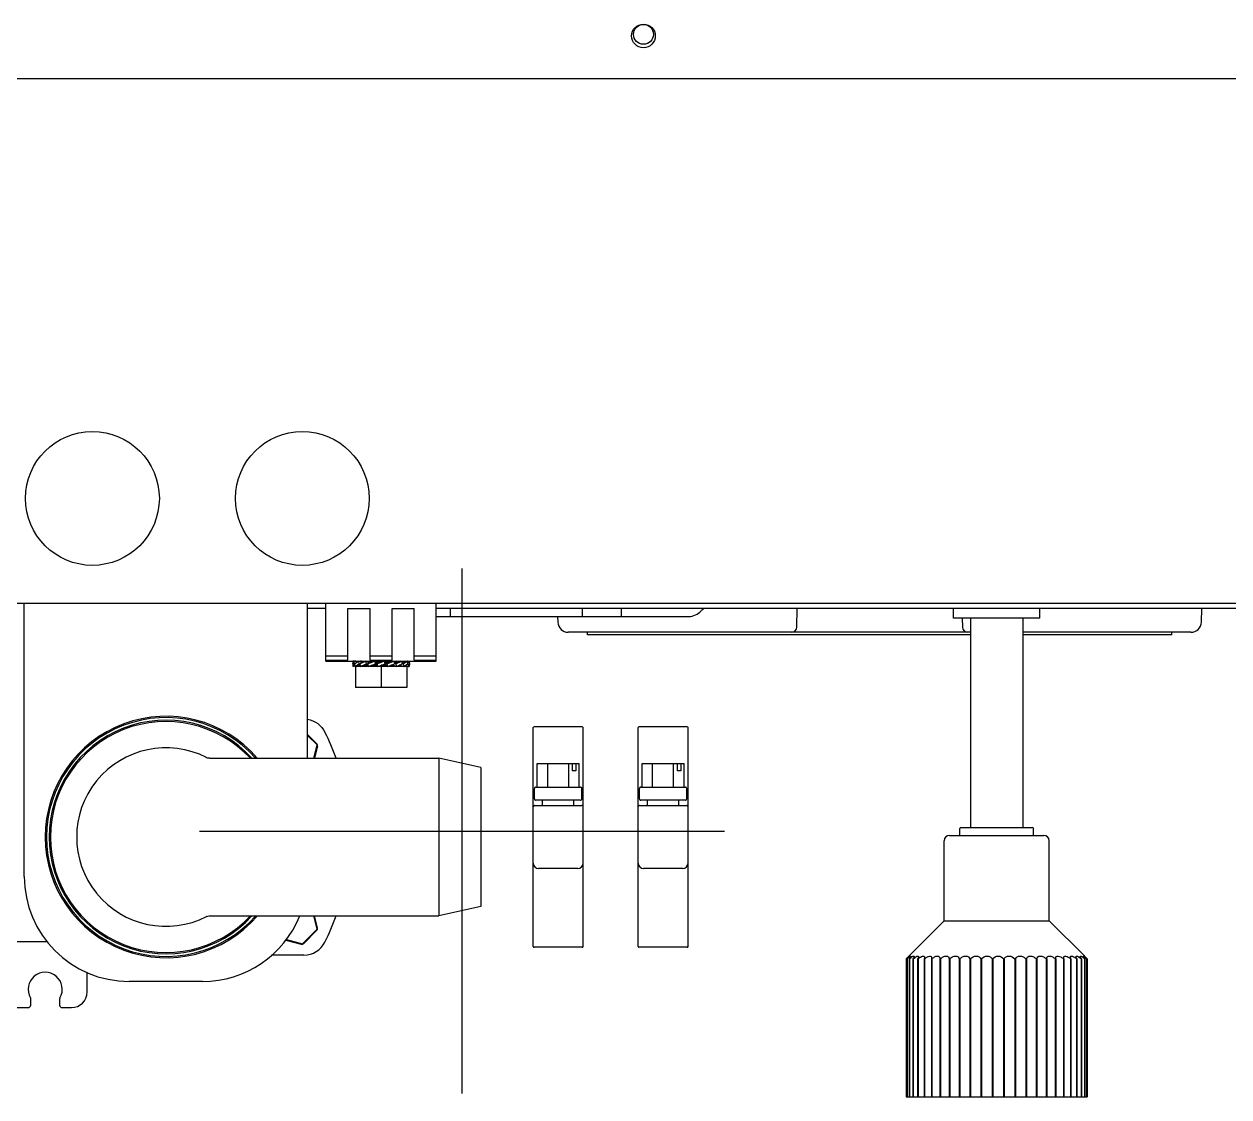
# Model space of a CAD drawing. Header units: millimetres. Extents: x 2355 to 9028, y 2010 to 7655.
# Drawn here: x 6034.2 to 6263.8, y 6370.9 to 6575.3 of the extents above; entities that cross this region are included whole.
import ezdxf

# ---------------------------------------------------------------- set-up
doc = ezdxf.new("R2010")
doc.units = ezdxf.units.MM
doc.header["$LTSCALE"] = 739.2
doc.layers.get('0').update_dxf_attribs({"linetype": 'CONTINUOUS'})
doc.layers.add('ASSI', color=7, linetype='CONTINUOUS')
doc.layers.add('GEOM', color=7, linetype='CONTINUOUS')

msp = doc.modelspace()

# ---------------------------------------------------------------- linework, layer by layer
at = {"color": 6}
for p, q in [((6117.64, 6471.56), (6117.64, 6371.56)), ((6067.64, 6421.56), (6167.64, 6421.56))]:
    msp.add_line(p, q, dxfattribs=at)
at = {"color": 7, "linetype": 'Continuous'}
for p, q in [((6091.72, 6453.94), (6091.72, 6464.94)), ((6112.72, 6453.94), (6112.72, 6464.94)), ((6095.92, 6463.94), (6100.12, 6463.94)), ((6095.92, 6454.13), (6095.92, 6463.94)), ((6100.12, 6454.13), (6100.12, 6463.94)), ((6104.32, 6463.94), (6108.52, 6463.94)), ((6104.32, 6454.13), (6104.32, 6463.94)), ((6108.52, 6454.13), (6108.52, 6463.94)), ((6091.72, 6454.94), (6095.92, 6454.94)), ((6091.72, 6454.13), (6095.92, 6454.13)), ((6091.72, 6453.94), (6112.72, 6453.94)), ((6098.65, 6453.69), (6098.65, 6453.68)), ((6099.87, 6453.69), (6099.87, 6453.64)), ((6099.91, 6453.69), (6099.91, 6453.68)), ((6100.12, 6454.94), (6104.32, 6454.94)), ((6100.12, 6454.13), (6104.32, 6454.13)), ((6101.37, 6453.69), (6101.37, 6453.19)), ((6101.42, 6453.69), (6101.42, 6453.19)), ((6102.98, 6453.69), (6102.98, 6453.55)), ((6103.02, 6453.69), (6103.02, 6453.19)), ((6103.07, 6453.69), (6103.07, 6453.19)), ((6108.52, 6454.94), (6112.72, 6454.94)), ((6108.52, 6454.13), (6112.72, 6454.13)), ((6107.11, 6452.94), (6097.33, 6452.94)), ((6097.33, 6452.94), (6097.33, 6448.94)), ((6099.73, 6453.19), (6099.3, 6453.19)), ((6101.46, 6453.19), (6100.67, 6453.19)), ((6101.46, 6453.33), (6101.46, 6453.19)), ((6102.22, 6452.94), (6102.22, 6448.94)), ((6102.97, 6453.19), (6102.27, 6453.19)), ((6103.07, 6453.19), (6102.98, 6453.19)), ((6104.48, 6453.19), (6104.09, 6453.19)), ((6104.58, 6453.19), (6104.5, 6453.19)), ((6104.53, 6453.2), (6104.53, 6453.19)), ((6104.58, 6453.23), (6104.58, 6453.19)), ((6105.71, 6453.19), (6105.69, 6453.19)), ((6105.8, 6453.19), (6105.74, 6453.19)), ((6105.8, 6453.2), (6105.8, 6453.19)), ((6107.11, 6452.94), (6107.11, 6448.94)), ((6107.11, 6448.94), (6097.33, 6448.94)), ((6131.22, 6399.59), (6131.22, 6441.29)), ((6140.57, 6441.44), (6131.37, 6441.44)), ((6140.72, 6399.59), (6140.72, 6441.29)), ((6151.22, 6399.59), (6151.22, 6441.29)), ((6160.57, 6441.44), (6151.37, 6441.44)), ((6160.72, 6399.59), (6160.72, 6441.29)), ((6131.97, 6434.44), (6139.97, 6434.44)), ((6131.97, 6429.94), (6131.97, 6434.44)), ((6133.97, 6429.94), (6133.97, 6434.44)), ((6137.97, 6429.94), (6137.97, 6434.44)), ((6138.62, 6434.44), (6138.62, 6433.04)), ((6139.32, 6433.04), (6138.62, 6433.04)), ((6139.32, 6434.44), (6139.32, 6433.04)), ((6139.97, 6429.94), (6139.97, 6434.44)), ((6151.97, 6434.44), (6159.97, 6434.44)), ((6151.97, 6429.94), (6151.97, 6434.44)), ((6153.97, 6429.94), (6153.97, 6434.44)), ((6157.97, 6429.94), (6157.97, 6434.44)), ((6158.62, 6434.44), (6158.62, 6433.04)), ((6159.32, 6433.04), (6158.62, 6433.04)), ((6159.32, 6434.44), (6159.32, 6433.04)), ((6159.97, 6429.94), (6159.97, 6434.44)), ((6131.47, 6427.69), (6131.47, 6429.69)), ((6131.72, 6429.94), (6140.22, 6429.94)), ((6140.47, 6427.69), (6140.47, 6429.69)), ((6151.47, 6427.69), (6151.47, 6429.69)), ((6151.72, 6429.94), (6160.22, 6429.94)), ((6160.47, 6427.69), (6160.47, 6429.69)), ((6131.47, 6426.44), (6140.47, 6426.44)), ((6140.22, 6427.44), (6131.72, 6427.44)), ((6132.97, 6426.44), (6132.97, 6427.44)), ((6138.97, 6426.44), (6138.97, 6427.44)), ((6151.47, 6426.44), (6160.47, 6426.44)), ((6160.22, 6427.44), (6151.72, 6427.44)), ((6152.97, 6426.44), (6152.97, 6427.44)), ((6158.97, 6426.44), (6158.97, 6427.44)), ((6212.52, 6420.74), (6212.52, 6422.04)), ((6226.52, 6420.74), (6226.52, 6422.04)), ((6139.72, 6414.44), (6132.22, 6414.44)), ((6159.72, 6414.44), (6152.22, 6414.44)), ((6140.57, 6399.44), (6131.37, 6399.44)), ((6160.57, 6399.44), (6151.37, 6399.44))]:
    msp.add_line(p, q, dxfattribs=at)
at = {"linetype": 'Continuous'}
for p, q in [((6098.71, 6453.69), (6098.65, 6453.69)), ((6098.75, 6453.69), (6098.72, 6453.69)), ((6099.95, 6453.69), (6099.87, 6453.69)), ((6100.35, 6453.69), (6099.96, 6453.69)), ((6101.46, 6453.69), (6101.37, 6453.69)), ((6102.18, 6453.69), (6101.47, 6453.69)), ((6103.78, 6453.69), (6102.98, 6453.69)), ((6105.15, 6453.69), (6104.72, 6453.69))]:
    msp.add_line(p, q, dxfattribs=at)
at = {"color": 7, "linetype": 'Continuous'}
for centre, radius, start, end in [((6131.37, 6441.29), 0.15, 90, 180), ((6140.57, 6441.29), 0.15, 360, 90), ((6151.37, 6441.29), 0.15, 90, 180), ((6160.57, 6441.29), 0.15, 360, 90), ((6131.72, 6429.69), 0.25, 89.9999, 180), ((6140.22, 6429.69), 0.25, 0, 90.0001), ((6151.72, 6429.69), 0.25, 89.9999, 180), ((6160.22, 6429.69), 0.25, 0, 90.0001), ((6131.47, 6426.19), 0.25, 89.9999, 180), ((6131.72, 6427.69), 0.25, 180, 270.0001), ((6140.22, 6427.69), 0.25, 269.9999, 360), ((6140.47, 6426.19), 0.25, 0, 90.0001), ((6151.47, 6426.19), 0.25, 89.9999, 180), ((6151.72, 6427.69), 0.25, 180, 270.0001), ((6160.22, 6427.69), 0.25, 269.9999, 360), ((6160.47, 6426.19), 0.25, 0, 90.0001), ((6132.22, 6415.44), 1, 180, 270), ((6139.72, 6415.44), 1, 270, 360), ((6152.22, 6415.44), 1, 180, 270), ((6159.72, 6415.44), 1, 270, 360), ((6131.37, 6399.59), 0.15, 180, 270), ((6140.57, 6399.59), 0.15, 270, 0), ((6151.37, 6399.59), 0.15, 180, 270), ((6160.57, 6399.59), 0.15, 270, 0)]:
    msp.add_arc(centre, radius, start, end, dxfattribs=at)
at = {"layer": 'ASSI', "color": 7, "linetype": 'Continuous'}
for p, q in [((6214.52, 6462.14), (6214.52, 6422.24)), ((6224.52, 6462.14), (6224.52, 6422.24)), ((6096.85, 6453.93), (6096.82, 6453.46)), ((6096.83, 6453.44), (6096.82, 6453.46)), ((6096.82, 6453.46), (6096.82, 6453.46)), ((6096.85, 6452.95), (6097.09, 6453.46)), ((6097.06, 6453.93), (6097.09, 6453.46)), ((6097.28, 6453.93), (6097.27, 6453.9)), ((6097.28, 6452.95), (6097.98, 6453.46)), ((6097.9, 6453.93), (6097.98, 6453.46)), ((6098.31, 6453.93), (6098.28, 6453.83)), ((6098.31, 6452.95), (6099.39, 6453.46)), ((6099.22, 6453.94), (6099.22, 6453.91)), ((6099.26, 6453.93), (6099.39, 6453.46)), ((6099.81, 6452.95), (6101.13, 6453.46)), ((6100.97, 6453.93), (6101.13, 6453.46)), ((6101.6, 6452.95), (6103.01, 6453.46)), ((6102.84, 6453.93), (6103.01, 6453.46)), ((6102.97, 6453.57), (6102.97, 6453.69)), ((6103.47, 6452.95), (6104.79, 6453.46)), ((6104.63, 6453.93), (6104.79, 6453.46)), ((6105.19, 6452.95), (6106.27, 6453.46)), ((6105.22, 6453.94), (6105.22, 6453.69)), ((6106.14, 6453.93), (6106.27, 6453.46)), ((6106.55, 6452.95), (6107.25, 6453.46)), ((6107.16, 6453.93), (6107.25, 6453.46)), ((6107.38, 6452.95), (6107.63, 6453.46)), ((6107.6, 6453.93), (6107.63, 6453.46)), ((6096.82, 6453.42), (6096.85, 6452.95)), ((6097.06, 6452.95), (6097.05, 6452.98)), ((6097.19, 6453.42), (6097.28, 6452.95)), ((6097.9, 6452.95), (6097.7, 6453.09)), ((6098.02, 6453.19), (6098.24, 6453.19)), ((6098.1, 6453.18), (6098.24, 6453.19)), ((6098.18, 6453.42), (6098.31, 6452.95)), ((6099.22, 6452.96), (6098.86, 6453.14)), ((6099.22, 6453.19), (6099.22, 6452.94)), ((6099.3, 6453.19), (6099.73, 6453.19)), ((6099.65, 6453.42), (6099.81, 6452.95)), ((6100.67, 6453.19), (6101.42, 6453.19)), ((6101.43, 6453.42), (6101.6, 6452.95)), ((6101.47, 6453.19), (6101.46, 6453.19)), ((6101.47, 6453.31), (6101.47, 6453.24)), ((6101.47, 6453.24), (6101.47, 6453.19)), ((6102.27, 6453.19), (6103.02, 6453.19)), ((6102.97, 6453.19), (6102.98, 6453.2)), ((6103.31, 6453.42), (6103.47, 6452.95)), ((6104.09, 6453.19), (6104.53, 6453.19)), ((6105.06, 6453.42), (6105.19, 6452.95)), ((6105.22, 6452.96), (6105.22, 6452.94)), ((6105.58, 6453.14), (6105.69, 6453.11)), ((6105.69, 6453.19), (6105.76, 6453.19)), ((6106.16, 6453.04), (6106.14, 6452.95)), ((6106.46, 6453.42), (6106.55, 6452.95)), ((6106.74, 6453.09), (6106.87, 6453.03)), ((6107.17, 6452.98), (6107.16, 6452.95)), ((6107.35, 6453.42), (6107.38, 6452.95)), ((6107.63, 6453.42), (6107.6, 6452.95))]:
    msp.add_line(p, q, dxfattribs=at)
at = {"layer": 'ASSI', "linetype": 'Continuous'}
for p, q in [((6096.82, 6453.42), (6097.06, 6453.93)), ((6097.19, 6453.42), (6097.9, 6453.93)), ((6098.18, 6453.42), (6099.26, 6453.93)), ((6098.68, 6453.69), (6098.66, 6453.69)), ((6098.75, 6453.69), (6098.71, 6453.69)), ((6098.86, 6453.74), (6098.83, 6453.75)), ((6099.65, 6453.42), (6100.97, 6453.93)), ((6099.91, 6453.69), (6099.87, 6453.69)), ((6099.95, 6453.69), (6100.35, 6453.69)), ((6101.42, 6453.69), (6101.37, 6453.69)), ((6101.43, 6453.42), (6102.84, 6453.93)), ((6101.46, 6453.69), (6102.18, 6453.69)), ((6101.47, 6453.69), (6101.46, 6453.65)), ((6103.02, 6453.69), (6102.97, 6453.69)), ((6103.07, 6453.69), (6103.78, 6453.69)), ((6103.31, 6453.42), (6104.63, 6453.93)), ((6104.72, 6453.69), (6105.15, 6453.69)), ((6105.06, 6453.42), (6106.14, 6453.93)), ((6105.58, 6453.74), (6105.22, 6453.91)), ((6106.44, 6453.7), (6106.2, 6453.69)), ((6106.68, 6453.77), (6106.44, 6453.7)), ((6106.46, 6453.42), (6107.16, 6453.93)), ((6106.74, 6453.79), (6106.55, 6453.93)), ((6106.87, 6453.85), (6106.68, 6453.77)), ((6107.35, 6453.42), (6107.6, 6453.93)), ((6107.4, 6453.9), (6107.38, 6453.93)), ((6107.63, 6453.42), (6107.62, 6453.44))]:
    msp.add_line(p, q, dxfattribs=at)
for points in [[(6098.83, 6453.75), (6098.6, 6453.83), (6098.42, 6453.91)], [(6104.61, 6453.93), (6104.38, 6453.84), (6104.25, 6453.79), (6104.13, 6453.75), (6104.02, 6453.72), (6103.94, 6453.7), (6103.86, 6453.69), (6103.78, 6453.69)], [(6105.61, 6453.75), (6105.39, 6453.7), (6105.15, 6453.69)], [(6106.02, 6453.91), (6105.84, 6453.83), (6105.61, 6453.75)]]:
    msp.add_lwpolyline(points, dxfattribs=at)
at = {"layer": 'ASSI', "color": 7, "linetype": 'Continuous'}
for points in [[(6097.58, 6453.03), (6097.58, 6453.03), (6097.65, 6453.06)], [(6097.65, 6453.06), (6097.71, 6453.09), (6097.77, 6453.12), (6097.83, 6453.14), (6097.9, 6453.16), (6097.96, 6453.17), (6098.03, 6453.18), (6098.1, 6453.18)], [(6098.42, 6452.97), (6098.56, 6453.03), (6098.76, 6453.11)], [(6098.76, 6453.11), (6098.96, 6453.16), (6099.14, 6453.19), (6099.3, 6453.19)], [(6099.84, 6452.95), (6100.1, 6453.05), (6100.24, 6453.1), (6100.38, 6453.15), (6100.48, 6453.18), (6100.57, 6453.19), (6100.67, 6453.19)], [(6105.69, 6453.11), (6105.88, 6453.03), (6106.02, 6452.97)]]:
    msp.add_lwpolyline(points, dxfattribs=at)
at = {"layer": 'ASSI', "linetype": 'Continuous'}
for centre, radius in [((6152.22, 6573.04), 2.25), ((6152.22, 6573.34), 1.9)]:
    msp.add_circle(centre, radius, dxfattribs=at)
at = {"layer": 'ASSI', "color": 7, "linetype": 'Continuous'}
for centre, radius, start, end in [((6096.81, 6453.29), 0.169, 82.6193, 86.0633), ((6096.55, 6454.59), 1.7, 291.8613, 293.9519), ((6096.3, 6455.16), 2.31, 293.896, 294.4951), ((6097.28, 6453.51), 0.559, 270.0029, 275.0904), ((6097.28, 6453.51), 0.564, 275.0924, 281.2665), ((6097.53, 6454.8), 1.91, 291.2144, 292.8319), ((6097.38, 6455.15), 2.29, 292.7969, 293.1031), ((6104.42, 6453.42), 0.246, 303.4829, 304.574), ((6104.32, 6453.54), 0.396, 309.7012, 311.5722), ((6105.72, 6453.47), 0.28, 270.011, 273.1851), ((6105.72, 6453.49), 0.298, 273.2042, 277.6814), ((6105.7, 6453.58), 0.398, 284.1872, 287.2328), ((6107.16, 6453.51), 0.56, 259.7284, 269.999), ((6107.44, 6454.06), 1.12, 255.2747, 255.8594), ((6107.61, 6453.81), 0.863, 255.3377, 261.1994)]:
    msp.add_arc(centre, radius, start, end, dxfattribs=at)
at = {"layer": 'ASSI', "linetype": 'Continuous'}
for centre, radius, start, end in [((6096.83, 6453.05), 0.879, 75.3658, 79.4577), ((6098.74, 6453.31), 0.385, 104.1488, 105.4494), ((6098.84, 6453.96), 0.301, 235.1324, 237.2653), ((6098.72, 6453.41), 0.278, 90.0137, 93.2374), ((6103.47, 6453.25), 2.05, 168.8858, 169.9977), ((6107.01, 6451.85), 2.16, 112.7691, 113.1383), ((6106.94, 6452.02), 1.97, 112.3104, 112.7699), ((6107.87, 6456.23), 3.17, 239.2441, 239.609), ((6107.52, 6455.63), 2.48, 239.6131, 239.9369), ((6107.42, 6452.92), 1.01, 100.2168, 104.2075), ((6108.07, 6451.89), 2.12, 113.8822, 114.5895), ((6107.91, 6452.25), 1.74, 113.0483, 113.881), ((6061.22, 6420.44), 23, 40.8573, 319.1427)]:
    msp.add_arc(centre, radius, start, end, dxfattribs=at)
for points in [[(6096.99, 6453.92), (6096.94, 6453.93), (6096.89, 6453.93), (6096.85, 6453.93)], [(6097.27, 6453.9), (6097.2, 6453.92), (6097.13, 6453.93), (6097.06, 6453.93)], [(6097.66, 6453.75), (6097.53, 6453.81), (6097.41, 6453.87), (6097.27, 6453.9)], [(6097.58, 6453.85), (6097.49, 6453.9), (6097.38, 6453.93), (6097.28, 6453.93)], [(6097.69, 6453.78), (6097.66, 6453.81), (6097.62, 6453.83), (6097.58, 6453.85)], [(6098.42, 6453.91), (6098.39, 6453.92), (6098.35, 6453.93), (6098.31, 6453.93)], [(6098.59, 6453.77), (6098.54, 6453.82), (6098.49, 6453.88), (6098.42, 6453.91)], [(6098.64, 6453.68), (6098.61, 6453.67), (6098.58, 6453.66), (6098.56, 6453.65)], [(6098.66, 6453.71), (6098.64, 6453.73), (6098.62, 6453.75), (6098.59, 6453.77)], [(6099.83, 6453.61), (6099.79, 6453.57), (6099.76, 6453.53), (6099.73, 6453.5)], [(6104.73, 6453.64), (6104.78, 6453.61), (6104.82, 6453.58), (6104.86, 6453.54)], [(6106.02, 6453.91), (6106.06, 6453.92), (6106.1, 6453.93), (6106.14, 6453.93)], [(6106.19, 6453.85), (6106.3, 6453.89), (6106.42, 6453.93), (6106.55, 6453.93)], [(6106.87, 6453.85), (6106.96, 6453.9), (6107.06, 6453.93), (6107.16, 6453.93)], [(6107.23, 6453.85), (6107.28, 6453.87), (6107.34, 6453.89), (6107.4, 6453.9)], [(6107.24, 6453.92), (6107.29, 6453.93), (6107.33, 6453.93), (6107.38, 6453.93)], [(6107.4, 6453.9), (6107.46, 6453.92), (6107.53, 6453.93), (6107.6, 6453.93)], [(6107.28, 6453.43), (6107.3, 6453.42), (6107.33, 6453.42), (6107.35, 6453.42)]]:
    msp.add_open_spline(points, degree=3, dxfattribs=at)
at = {"layer": 'ASSI', "color": 7, "linetype": 'Continuous'}
for points in [[(6097.17, 6453.44), (6097.15, 6453.45), (6097.12, 6453.46), (6097.09, 6453.46)], [(6097.05, 6452.97), (6096.98, 6452.96), (6096.91, 6452.95), (6096.85, 6452.95)], [(6097.18, 6453.02), (6097.14, 6453), (6097.09, 6452.99), (6097.05, 6452.97)], [(6097.19, 6452.96), (6097.15, 6452.95), (6097.1, 6452.95), (6097.06, 6452.95)], [(6097.27, 6452.98), (6097.25, 6452.97), (6097.22, 6452.96), (6097.19, 6452.96)], [(6097.58, 6453.03), (6097.52, 6453), (6097.45, 6452.97), (6097.39, 6452.96)], [(6098.22, 6453.02), (6098.12, 6452.98), (6098.01, 6452.95), (6097.9, 6452.95)], [(6098.42, 6452.97), (6098.39, 6452.96), (6098.35, 6452.95), (6098.31, 6452.95)], [(6099.71, 6453.24), (6099.66, 6453.26), (6099.62, 6453.3), (6099.58, 6453.33)], [(6102.98, 6453.2), (6102.98, 6453.23), (6102.99, 6453.26), (6102.99, 6453.29)], [(6104.59, 6453.24), (6104.63, 6453.28), (6104.67, 6453.33), (6104.7, 6453.37)], [(6105.8, 6453.15), (6105.82, 6453.14), (6105.84, 6453.12), (6105.85, 6453.1)], [(6105.85, 6453.1), (6105.91, 6453.05), (6105.96, 6453), (6106.02, 6452.97)], [(6106.02, 6452.97), (6106.06, 6452.96), (6106.1, 6452.95), (6106.14, 6452.95)], [(6106.75, 6453.1), (6106.79, 6453.07), (6106.83, 6453.05), (6106.87, 6453.03)], [(6106.79, 6453.12), (6106.91, 6453.07), (6107.03, 6453.01), (6107.16, 6452.98)], [(6106.87, 6453.03), (6106.93, 6453), (6107, 6452.97), (6107.06, 6452.96)], [(6107.17, 6452.98), (6107.24, 6452.96), (6107.31, 6452.95), (6107.38, 6452.95)], [(6107.48, 6452.96), (6107.52, 6452.95), (6107.56, 6452.95), (6107.6, 6452.95)]]:
    msp.add_open_spline(points, degree=3, dxfattribs=at)
at = {"layer": 'ASSI', "linetype": 'Continuous'}
for points, knots in [([(6098.65, 6453.69), (6098.58, 6453.69), (6098.46, 6453.76), (6098.22, 6453.86), (6098.03, 6453.93), (6097.9, 6453.93)], [0, 0, 0, 0, 0.250661, 0.50757, 1, 1, 1, 1]), ([(6098.56, 6453.65), (6098.53, 6453.63), (6098.44, 6453.58), (6098.36, 6453.52), (6098.3, 6453.47)], [0, 0, 0, 0, 0.276993, 1, 1, 1, 1]), ([(6098.71, 6453.69), (6098.7, 6453.69), (6098.68, 6453.69), (6098.66, 6453.68), (6098.65, 6453.68)], [0, 0, 0, 0, 0.50146, 1, 1, 1, 1]), ([(6098.72, 6453.69), (6098.71, 6453.69), (6098.7, 6453.69), (6098.68, 6453.7), (6098.67, 6453.71)], [0, 0, 0, 0, 0.516527, 1, 1, 1, 1]), ([(6099.87, 6453.69), (6099.82, 6453.69), (6099.71, 6453.76), (6099.52, 6453.86), (6099.36, 6453.93), (6099.26, 6453.93)], [0, 0, 0, 0, 0.248394, 0.516361, 1, 1, 1, 1]), ([(6099.73, 6453.5), (6099.73, 6453.49), (6099.71, 6453.46), (6099.68, 6453.43), (6099.66, 6453.42)], [0, 0, 0, 0, 0.327614, 1, 1, 1, 1]), ([(6099.87, 6453.65), (6099.86, 6453.64), (6099.85, 6453.63), (6099.83, 6453.61), (6099.83, 6453.61)], [0, 0, 0, 0, 0.496244, 1, 1, 1, 1]), ([(6099.91, 6453.68), (6099.91, 6453.67), (6099.89, 6453.66), (6099.88, 6453.65), (6099.87, 6453.65)], [0, 0, 0, 0, 0.487763, 1, 1, 1, 1]), ([(6099.96, 6453.69), (6099.95, 6453.69), (6099.94, 6453.69), (6099.92, 6453.68), (6099.91, 6453.68)], [0, 0, 0, 0, 0.485351, 1, 1, 1, 1]), ([(6101.33, 6453.71), (6101.3, 6453.73), (6101.22, 6453.79), (6101.11, 6453.88), (6101.02, 6453.93), (6100.97, 6453.93)], [0, 0, 0, 0, 0.272618, 0.691126, 1, 1, 1, 1]), ([(6101.37, 6453.69), (6101.36, 6453.69), (6101.35, 6453.69), (6101.34, 6453.7), (6101.33, 6453.71)], [0, 0, 0, 0, 0.42847, 1, 1, 1, 1]), ([(6101.46, 6453.61), (6101.45, 6453.59), (6101.44, 6453.53), (6101.44, 6453.47), (6101.43, 6453.43)], [0, 0, 0, 0, 0.300475, 1, 1, 1, 1]), ([(6102.95, 6453.74), (6102.94, 6453.76), (6102.9, 6453.83), (6102.87, 6453.89), (6102.84, 6453.93)], [0, 0, 0, 0, 0.342143, 1, 1, 1, 1]), ([(6102.96, 6453.71), (6102.96, 6453.71), (6102.95, 6453.72), (6102.95, 6453.73), (6102.95, 6453.74)], [0, 0, 0, 0, 0.476305, 1, 1, 1, 1]), ([(6102.97, 6453.69), (6102.97, 6453.69), (6102.96, 6453.7), (6102.96, 6453.7), (6102.96, 6453.71)], [0, 0, 0, 0, 0.288732, 1, 1, 1, 1]), ([(6103.07, 6453.69), (6103.08, 6453.69), (6103.1, 6453.69), (6103.11, 6453.68), (6103.12, 6453.68)], [0, 0, 0, 0, 0.50588, 1, 1, 1, 1]), ([(6103.12, 6453.68), (6103.17, 6453.64), (6103.21, 6453.54), (6103.27, 6453.46), (6103.3, 6453.42), (6103.31, 6453.42)], [0, 0, 0, 0, 0.630268, 0.88512, 1, 1, 1, 1]), ([(6104.86, 6453.54), (6104.9, 6453.51), (6104.96, 6453.46), (6105.03, 6453.42), (6105.06, 6453.42)], [0, 0, 0, 0, 0.645976, 1, 1, 1, 1]), ([(6106.28, 6453.49), (6106.3, 6453.48), (6106.36, 6453.45), (6106.42, 6453.42), (6106.46, 6453.42)], [0, 0, 0, 0, 0.340452, 1, 1, 1, 1]), ([(6101.43, 6453.43), (6101.43, 6453.43), (6101.43, 6453.42), (6101.43, 6453.42), (6101.43, 6453.42)], [0, 0, 0, 0, 0.763242, 1, 1, 1, 1]), ([(6107.24, 6453.45), (6107.24, 6453.45), (6107.26, 6453.44), (6107.27, 6453.43), (6107.28, 6453.43)], [0, 0, 0, 0, 0.521977, 1, 1, 1, 1]), ([(6107.61, 6453.42), (6107.61, 6453.42), (6107.62, 6453.42), (6107.62, 6453.42), (6107.63, 6453.42)], [0, 0, 0, 0, 0.526426, 1, 1, 1, 1])]:
    msp.add_open_spline(points, degree=3, knots=knots, dxfattribs=at)
at = {"layer": 'ASSI', "color": 7, "linetype": 'Continuous'}
for points, knots in [([(6098.13, 6453.41), (6098.12, 6453.41), (6098.07, 6453.44), (6098.02, 6453.46), (6097.98, 6453.46)], [0, 0, 0, 0, 0.336407, 1, 1, 1, 1]), ([(6099.58, 6453.33), (6099.54, 6453.37), (6099.49, 6453.41), (6099.42, 6453.46), (6099.39, 6453.46)], [0, 0, 0, 0, 0.645056, 1, 1, 1, 1]), ([(6101.32, 6453.2), (6101.27, 6453.24), (6101.23, 6453.34), (6101.18, 6453.42), (6101.15, 6453.46), (6101.13, 6453.46)], [0, 0, 0, 0, 0.634359, 0.886006, 1, 1, 1, 1]), ([(6103.01, 6453.44), (6103.01, 6453.45), (6103.01, 6453.45), (6103.01, 6453.46), (6103.01, 6453.46)], [0, 0, 0, 0, 0.761001, 1, 1, 1, 1]), ([(6104.7, 6453.37), (6104.71, 6453.38), (6104.73, 6453.41), (6104.76, 6453.44), (6104.78, 6453.46)], [0, 0, 0, 0, 0.330224, 1, 1, 1, 1]), ([(6097.21, 6453.43), (6097.2, 6453.43), (6097.19, 6453.44), (6097.18, 6453.44), (6097.17, 6453.44)], [0, 0, 0, 0, 0.517874, 1, 1, 1, 1]), ([(6098.19, 6453.37), (6098.18, 6453.38), (6098.16, 6453.39), (6098.14, 6453.4), (6098.13, 6453.41)], [0, 0, 0, 0, 0.517676, 1, 1, 1, 1]), ([(6101.37, 6453.19), (6101.36, 6453.19), (6101.35, 6453.19), (6101.33, 6453.2), (6101.32, 6453.2)], [0, 0, 0, 0, 0.50667, 1, 1, 1, 1]), ([(6101.47, 6453.19), (6101.47, 6453.19), (6101.49, 6453.17), (6101.49, 6453.16), (6101.49, 6453.15)], [0, 0, 0, 0, 0.353589, 1, 1, 1, 1]), ([(6101.49, 6453.15), (6101.5, 6453.12), (6101.54, 6453.06), (6101.57, 6452.99), (6101.6, 6452.95)], [0, 0, 0, 0, 0.33579, 1, 1, 1, 1]), ([(6102.99, 6453.29), (6102.99, 6453.3), (6103, 6453.35), (6103, 6453.41), (6103.01, 6453.44)], [0, 0, 0, 0, 0.299296, 1, 1, 1, 1]), ([(6103.07, 6453.19), (6103.08, 6453.19), (6103.09, 6453.19), (6103.1, 6453.18), (6103.11, 6453.18)], [0, 0, 0, 0, 0.432593, 1, 1, 1, 1]), ([(6103.11, 6453.18), (6103.21, 6453.12), (6103.3, 6453), (6103.44, 6452.95), (6103.47, 6452.95)], [0, 0, 0, 0, 0.810167, 1, 1, 1, 1]), ([(6104.48, 6453.19), (6104.49, 6453.19), (6104.51, 6453.19), (6104.53, 6453.2), (6104.54, 6453.2)], [0, 0, 0, 0, 0.484779, 1, 1, 1, 1]), ([(6104.54, 6453.2), (6104.54, 6453.21), (6104.54, 6453.21), (6104.55, 6453.21), (6104.55, 6453.21)], [0, 0, 0, 0, 0.495618, 1, 1, 1, 1]), ([(6104.56, 6453.22), (6104.56, 6453.22), (6104.57, 6453.22), (6104.57, 6453.23), (6104.58, 6453.23)], [0, 0, 0, 0, 0.493728, 1, 1, 1, 1]), ([(6104.57, 6453.19), (6104.58, 6453.19), (6104.6, 6453.19), (6104.62, 6453.18), (6104.63, 6453.18)], [0, 0, 0, 0, 0.46967, 1, 1, 1, 1]), ([(6104.63, 6453.18), (6104.77, 6453.12), (6104.94, 6452.99), (6105.14, 6452.95), (6105.19, 6452.95)], [0, 0, 0, 0, 0.776426, 1, 1, 1, 1]), ([(6105.76, 6453.19), (6105.77, 6453.19), (6105.78, 6453.19), (6105.79, 6453.2), (6105.8, 6453.2)], [0, 0, 0, 0, 0.501599, 1, 1, 1, 1]), ([(6105.76, 6453.18), (6105.77, 6453.18), (6105.78, 6453.17), (6105.79, 6453.16), (6105.8, 6453.15)], [0, 0, 0, 0, 0.49568, 1, 1, 1, 1]), ([(6105.8, 6453.19), (6105.86, 6453.18), (6105.99, 6453.12), (6106.22, 6453.01), (6106.42, 6452.95), (6106.55, 6452.95)], [0, 0, 0, 0, 0.250612, 0.507452, 1, 1, 1, 1]), ([(6105.82, 6453.2), (6105.85, 6453.22), (6105.97, 6453.27), (6106.07, 6453.35), (6106.15, 6453.4)], [0, 0, 0, 0, 0.276754, 1, 1, 1, 1])]:
    msp.add_open_spline(points, degree=3, knots=knots, dxfattribs=at)
at = {"layer": 'GEOM', "linetype": 'Continuous'}
for p, q in [((5991.22, 6564.94), (6302.22, 6564.94)), ((6270.1, 6464.94), (5921.22, 6464.94)), ((6034.22, 6412.94), (6034.22, 6464.94)), ((6088.22, 6435.44), (6088.22, 6464.94)), ((6091.72, 6463.94), (6088.22, 6463.94)), ((6270.1, 6463.94), (6112.72, 6463.94)), ((6068.22, 6392.94), (6054.22, 6392.94))]:
    msp.add_line(p, q, dxfattribs=at)
at = {"layer": 'GEOM', "color": 7, "linetype": 'Continuous'}
for p, q in [((6115.38, 6463.94), (6115.38, 6462.44)), ((6140.59, 6462.44), (6140.59, 6463.94)), ((6148.06, 6462.44), (6148.06, 6463.94)), ((6181.44, 6460.42), (6181.5, 6463.94)), ((6211.3, 6462.14), (6211.3, 6463.84)), ((6227.75, 6462.14), (6227.75, 6463.84)), ((6258.54, 6461.37), (6258.63, 6463.94)), ((6112.72, 6462.44), (6160.86, 6462.44)), ((6135.86, 6462.44), (6135.9, 6461.37)), ((6227.75, 6462.14), (6211.3, 6462.14)), ((6212.98, 6462.14), (6213.01, 6460.42)), ((6214.52, 6459.44), (6137.9, 6459.44)), ((6141.53, 6458.94), (6141.53, 6459.44)), ((6214.52, 6458.94), (6141.53, 6458.94)), ((6256.54, 6459.44), (6224.52, 6459.44)), ((6252.91, 6458.94), (6224.52, 6458.94)), ((6252.91, 6458.94), (6252.91, 6459.44)), ((6088.22, 6439.99), (6090.01, 6438.21)), ((6090.06, 6437.97), (6088.22, 6439.8)), ((6089.38, 6435.44), (6090.06, 6437.97)), ((6090.13, 6437.73), (6089.52, 6435.44)), ((6069.19, 6435.49), (6068.91, 6435.6)), ((6068.91, 6435.6), (6068.96, 6435.57)), ((6069.49, 6435.44), (6069.19, 6435.49)), ((6069.59, 6435.44), (6069.49, 6435.44)), ((6069.61, 6435.44), (6113.22, 6435.44)), ((6121.22, 6433.69), (6113.22, 6435.44)), ((6113.22, 6435.44), (6113.22, 6405.44)), ((6121.22, 6433.69), (6121.22, 6407.19)), ((6212.72, 6422.24), (6226.32, 6422.24)), ((6209.52, 6404.49), (6209.52, 6419.74)), ((6210.52, 6420.74), (6228.52, 6420.74)), ((6229.52, 6404.49), (6229.52, 6419.74)), ((6068.96, 6405.3), (6068.91, 6405.28)), ((6069.49, 6405.44), (6069.59, 6405.44)), ((6069.61, 6405.44), (6113.22, 6405.44)), ((6090.06, 6402.91), (6089.38, 6405.44)), ((6090.13, 6403.15), (6089.52, 6405.44)), ((6121.22, 6407.19), (6113.22, 6405.44)), ((6209.52, 6404.49), (6202.52, 6397.48)), ((6209.52, 6404.49), (6229.52, 6404.49)), ((6229.52, 6404.49), (6236.23, 6397.78)), ((6084.08, 6400.81), (6087.01, 6400.03)), ((6084.18, 6400.93), (6087.25, 6400.1)), ((6087.25, 6400.1), (6090.06, 6402.91)), ((6087.49, 6400.16), (6090.01, 6402.67)), ((6038.67, 6400.45), (5969.9, 6400.45)), ((6087.5, 6397.94), (6081.36, 6397.94)), ((6202.36, 6397.32), (6202.27, 6397.24)), ((6202.27, 6397.24), (6202.28, 6397.24)), ((6202.27, 6397.24), (6202.27, 6370.94)), ((6202.28, 6397.24), (6202.28, 6370.94)), ((6202.44, 6397.24), (6202.45, 6397.24)), ((6202.44, 6397.24), (6202.44, 6370.94)), ((6202.45, 6397.24), (6202.45, 6370.94)), ((6202.87, 6397.24), (6202.9, 6397.24)), ((6202.87, 6397.24), (6202.87, 6370.94)), ((6202.9, 6397.24), (6202.9, 6370.94)), ((6203.57, 6397.24), (6203.61, 6397.24)), ((6203.57, 6397.24), (6203.57, 6370.94)), ((6203.61, 6397.24), (6203.61, 6370.94)), ((6204.52, 6397.24), (6204.58, 6397.24)), ((6204.52, 6370.94), (6204.52, 6397.24)), ((6204.58, 6397.24), (6204.58, 6370.94)), ((6205.7, 6397.24), (6205.77, 6397.24)), ((6205.7, 6397.24), (6205.7, 6370.94)), ((6205.77, 6397.24), (6205.77, 6370.94)), ((6207.13, 6397.44), (6207.11, 6397.24)), ((6207.11, 6397.24), (6207.19, 6397.24)), ((6207.11, 6397.24), (6207.11, 6370.94)), ((6207.19, 6397.24), (6207.19, 6370.94)), ((6208.71, 6397.32), (6208.7, 6397.24)), ((6208.7, 6397.24), (6208.8, 6397.24)), ((6208.7, 6397.24), (6208.7, 6370.94)), ((6208.8, 6397.24), (6208.8, 6370.94)), ((6210.47, 6397.24), (6210.57, 6397.24)), ((6210.47, 6397.24), (6210.47, 6370.94)), ((6210.57, 6397.24), (6210.57, 6370.94)), ((6212.39, 6397.24), (6212.49, 6397.24)), ((6212.39, 6397.24), (6212.39, 6370.94)), ((6212.49, 6397.24), (6212.49, 6370.94)), ((6214.41, 6397.24), (6214.52, 6397.24)), ((6214.41, 6397.24), (6214.41, 6370.94)), ((6214.52, 6397.24), (6214.52, 6370.94)), ((6216.51, 6397.24), (6216.63, 6397.24)), ((6216.51, 6397.24), (6216.51, 6370.94)), ((6216.63, 6397.24), (6216.63, 6370.94)), ((6218.67, 6397.24), (6218.78, 6397.24)), ((6218.67, 6397.24), (6218.67, 6370.94)), ((6218.78, 6397.24), (6218.78, 6370.94)), ((6220.83, 6397.24), (6220.95, 6397.24)), ((6220.83, 6397.24), (6220.83, 6370.94)), ((6220.95, 6397.24), (6220.95, 6370.94)), ((6222.98, 6397.24), (6223.09, 6397.24)), ((6222.98, 6397.24), (6222.98, 6370.94)), ((6223.09, 6397.24), (6223.09, 6370.94)), ((6225.07, 6397.24), (6225.18, 6397.24)), ((6225.07, 6397.24), (6225.07, 6370.94)), ((6225.18, 6397.24), (6225.18, 6370.94)), ((6227.07, 6397.24), (6227.18, 6397.24)), ((6227.07, 6397.24), (6227.07, 6370.94)), ((6227.18, 6397.24), (6227.18, 6370.94)), ((6228.96, 6397.24), (6229.06, 6397.24)), ((6228.96, 6397.24), (6228.96, 6370.94)), ((6229.06, 6397.24), (6229.06, 6370.94)), ((6230.69, 6397.24), (6230.78, 6397.24)), ((6230.69, 6397.24), (6230.69, 6370.94)), ((6230.78, 6397.24), (6230.77, 6397.35)), ((6230.78, 6397.24), (6230.78, 6370.94)), ((6232.25, 6397.24), (6232.33, 6397.24)), ((6232.25, 6397.24), (6232.25, 6370.94)), ((6232.33, 6397.24), (6232.33, 6370.94)), ((6233.61, 6397.24), (6233.68, 6397.24)), ((6233.61, 6397.24), (6233.61, 6370.94)), ((6233.68, 6397.24), (6233.68, 6370.94)), ((6234.75, 6397.24), (6234.8, 6397.24)), ((6234.75, 6397.24), (6234.75, 6370.94)), ((6234.8, 6397.24), (6234.8, 6370.94)), ((6235.64, 6397.24), (6235.68, 6397.24)), ((6235.64, 6397.24), (6235.64, 6370.94)), ((6235.68, 6397.24), (6235.68, 6370.94)), ((6236.29, 6397.24), (6236.31, 6397.24)), ((6236.29, 6397.24), (6236.29, 6370.94)), ((6236.31, 6397.24), (6236.31, 6370.94)), ((6236.66, 6397.24), (6236.68, 6397.24)), ((6236.66, 6397.24), (6236.66, 6370.94)), ((6236.68, 6397.24), (6236.68, 6370.94)), ((6236.72, 6397.29), (6236.77, 6397.24)), ((6236.77, 6397.24), (6236.77, 6370.94)), ((6046.22, 6390.94), (6046.22, 6394.67)), ((6035.47, 6388.44), (6035.47, 6389.57)), ((6040.97, 6389.57), (6040.97, 6388.44)), ((6029.47, 6387.94), (6034.97, 6387.94)), ((6041.47, 6387.94), (6043.22, 6387.94)), ((6202.28, 6370.94), (6204.51, 6370.94)), ((6204.52, 6370.94), (6205.69, 6370.94)), ((6205.7, 6370.94), (6207.09, 6370.94)), ((6207.11, 6370.94), (6230.78, 6370.94)), ((6230.78, 6370.94), (6236.77, 6370.94))]:
    msp.add_line(p, q, dxfattribs=at)
msp.add_lwpolyline([(6068.91, 6405.28), (6069.19, 6405.39), (6069.49, 6405.44)], dxfattribs=at)
for centre in [(6047.22, 6484.94), (6087.22, 6484.94)]:
    msp.add_circle(centre, 12.75, dxfattribs=at)
for centre, radius, start, end in [((6137.9, 6461.44), 2, 182, 270), ((6180.44, 6460.44), 1, 269.9999, 358.9959), ((6214.01, 6460.44), 1, 181.0001, 270.0061), ((6256.54, 6461.44), 2, 270, 358), ((6061.22, 6420.44), 22.75, 41.3972, 318.6028), ((6061.22, 6420.44), 22.25, 42.518, 317.482), ((6061.22, 6420.44), 22, 43.0001, 316.9998), ((6051.22, 6420.44), 45, 19.4847, 26.3902), ((6086.9, 6437.45), 5.48, 25.4942, 28.1353), ((6061.22, 6420.44), 17, 62.905, 297.095), ((6212.72, 6422.04), 0.2, 90, 180), ((6226.32, 6422.04), 0.2, 0, 90), ((6210.52, 6419.74), 1, 90, 180), ((6228.52, 6419.74), 1, 0, 90), ((6051.22, 6420.44), 45, 333.6098, 340.5153), ((6086.9, 6403.43), 5.48, 331.8654, 334.5058), ((6087.5, 6402.44), 4.5, 269.9984, 333.6114), ((6243.88, 6356.16), 58.46, 135.025, 135.2498), ((6202.65, 6398.23), 2.11, 332.0807, 332.7733), ((6204.32, 6397.77), 1.48, 338.7564, 339.5637), ((6233.49, 6397.57), 1.21, 195.0736, 195.6945), ((6235.16, 6397.87), 1.61, 202.3238, 203.1177), ((6190.32, 6351.33), 65.31, 44.7213, 44.9671), ((6038.22, 6391.44), 3.25, 330.0736, 209.9264), ((6034.97, 6389.57), 0.5, 0, 29.9264), ((6041.47, 6389.57), 0.5, 150.0736, 180), ((6043.22, 6390.94), 3, 270, 360), ((6034.97, 6388.44), 0.5, 270, 360), ((6041.47, 6388.44), 0.5, 180, 270)]:
    msp.add_arc(centre, radius, start, end, dxfattribs=at)
at = {"layer": 'GEOM', "linetype": 'Continuous'}
for centre, start, end in [((6054.22, 6412.94), 180, 270), ((6068.22, 6412.94), 270, 337.9046)]:
    msp.add_arc(centre, 20, start, end, dxfattribs=at)
at = {"layer": 'GEOM', "color": 7, "linetype": 'Continuous'}
for centre, major_axis in [((6089.65, 6437.86), (-0.483, -0.129)), ((6089.65, 6403.02), (-0.483, 0.129)), ((6087.14, 6400.51), (-0.129, 0.483))]:
    msp.add_ellipse(centre, major_axis=major_axis, ratio=0.999797, start_param=8.901267, end_param=9.948289, dxfattribs=at)
for points in [[(6160.86, 6462.44), (6161.72, 6462.44), (6162.64, 6462.87), (6163.19, 6463.52)], [(6163.19, 6463.52), (6163.34, 6463.7), (6163.53, 6463.84), (6163.73, 6463.94)], [(6088.23, 6442.88), (6089.58, 6442.66), (6090.92, 6441.67), (6091.53, 6440.44)], [(6232.33, 6397.25), (6232.31, 6397.32), (6232.3, 6397.39), (6232.3, 6397.47)]]:
    msp.add_open_spline(points, degree=3, dxfattribs=at)
for points, knots in [([(6202.28, 6397.24), (6202.35, 6397.31), (6202.47, 6397.44), (6202.68, 6397.63), (6202.75, 6397.69), (6202.86, 6397.78), (6202.86, 6397.77)], [0, 0, 0, 0, 0.387417, 0.713045, 0.933467, 1, 1, 1, 1]), ([(6202.86, 6397.77), (6202.86, 6397.74), (6202.8, 6397.68), (6202.73, 6397.57), (6202.59, 6397.41), (6202.49, 6397.3), (6202.44, 6397.24)], [0, 0, 0, 0, 0.104151, 0.328412, 0.636616, 1, 1, 1, 1]), ([(6202.45, 6397.24), (6202.62, 6397.39), (6202.71, 6397.5), (6203.18, 6397.82), (6203.18, 6397.74)], [0, 0, 0, 0, 0.732347, 1, 1, 1, 1]), ([(6203.18, 6397.74), (6203.18, 6397.67), (6203.05, 6397.49), (6202.95, 6397.34), (6202.87, 6397.24)], [0, 0, 0, 0, 0.366261, 1, 1, 1, 1]), ([(6202.9, 6397.24), (6203.01, 6397.33), (6203.2, 6397.49), (6203.44, 6397.66), (6203.61, 6397.75), (6203.69, 6397.78), (6203.77, 6397.76), (6203.78, 6397.71), (6203.78, 6397.69)], [0, 0, 0, 0, 0.374757, 0.691556, 0.810513, 0.893681, 0.946085, 1, 1, 1, 1]), ([(6203.78, 6397.69), (6203.78, 6397.63), (6203.71, 6397.47), (6203.62, 6397.32), (6203.57, 6397.24)], [0, 0, 0, 0, 0.403394, 1, 1, 1, 1]), ([(6203.61, 6397.24), (6203.73, 6397.34), (6203.96, 6397.51), (6204.24, 6397.69), (6204.44, 6397.77), (6204.56, 6397.78), (6204.64, 6397.72), (6204.65, 6397.66), (6204.65, 6397.63)], [0, 0, 0, 0, 0.362089, 0.671088, 0.786486, 0.868512, 0.930066, 1, 1, 1, 1]), ([(6204.65, 6397.63), (6204.65, 6397.6), (6204.63, 6397.47), (6204.58, 6397.35), (6204.53, 6397.26)], [0, 0, 0, 0, 0.202217, 1, 1, 1, 1]), ([(6204.58, 6397.24), (6204.71, 6397.35), (6204.97, 6397.54), (6205.32, 6397.74), (6205.69, 6397.81), (6205.77, 6397.61), (6205.77, 6397.54)], [0, 0, 0, 0, 0.351859, 0.656243, 0.851017, 1, 1, 1, 1]), ([(6205.77, 6397.54), (6205.77, 6397.52), (6205.76, 6397.42), (6205.74, 6397.33), (6205.71, 6397.26)], [0, 0, 0, 0, 0.222838, 1, 1, 1, 1]), ([(6205.77, 6397.24), (6205.92, 6397.36), (6206.22, 6397.57), (6206.62, 6397.78), (6207.06, 6397.77), (6207.13, 6397.53), (6207.13, 6397.44)], [0, 0, 0, 0, 0.338558, 0.636353, 0.83252, 1, 1, 1, 1]), ([(6207.19, 6397.24), (6207.35, 6397.37), (6207.67, 6397.6), (6208.16, 6397.82), (6208.64, 6397.71), (6208.71, 6397.43), (6208.71, 6397.32)], [0, 0, 0, 0, 0.325798, 0.618373, 0.819146, 1, 1, 1, 1]), ([(6208.8, 6397.24), (6208.96, 6397.38), (6209.31, 6397.62), (6209.85, 6397.83), (6210.37, 6397.67), (6210.46, 6397.37), (6210.47, 6397.24)], [0, 0, 0, 0, 0.311612, 0.601408, 0.812372, 1, 1, 1, 1]), ([(6210.57, 6397.24), (6210.73, 6397.38), (6211.08, 6397.63), (6211.66, 6397.83), (6212.2, 6397.67), (6212.36, 6397.38), (6212.39, 6397.24)], [0, 0, 0, 0, 0.294382, 0.582114, 0.808001, 1, 1, 1, 1]), ([(6212.49, 6397.24), (6212.64, 6397.38), (6212.99, 6397.64), (6213.59, 6397.83), (6214.16, 6397.67), (6214.36, 6397.38), (6214.41, 6397.24)], [0, 0, 0, 0, 0.277647, 0.561513, 0.800054, 1, 1, 1, 1]), ([(6214.52, 6397.24), (6214.8, 6397.54), (6215.41, 6397.88), (6216.2, 6397.67), (6216.44, 6397.38), (6216.51, 6397.24)], [0, 0, 0, 0, 0.535392, 0.787418, 1, 1, 1, 1]), ([(6216.63, 6397.24), (6216.89, 6397.54), (6217.51, 6397.88), (6218.29, 6397.66), (6218.57, 6397.39), (6218.67, 6397.24)], [0, 0, 0, 0, 0.513015, 0.774865, 1, 1, 1, 1]), ([(6218.78, 6397.24), (6219.01, 6397.55), (6219.81, 6397.99), (6220.6, 6397.55), (6220.83, 6397.24)], [0, 0, 0, 0, 0.496859, 1, 1, 1, 1]), ([(6220.95, 6397.24), (6221.04, 6397.39), (6221.31, 6397.67), (6222.1, 6397.88), (6222.71, 6397.54), (6222.98, 6397.24)], [0, 0, 0, 0, 0.221718, 0.48115, 1, 1, 1, 1]), ([(6223.09, 6397.24), (6223.16, 6397.38), (6223.4, 6397.67), (6223.98, 6397.83), (6224.59, 6397.65), (6224.93, 6397.39), (6225.07, 6397.24)], [0, 0, 0, 0, 0.207458, 0.454192, 0.734273, 1, 1, 1, 1]), ([(6225.18, 6397.24), (6225.23, 6397.38), (6225.42, 6397.67), (6225.98, 6397.83), (6226.57, 6397.64), (6226.92, 6397.38), (6227.07, 6397.24)], [0, 0, 0, 0, 0.197619, 0.433079, 0.718061, 1, 1, 1, 1]), ([(6227.18, 6397.24), (6227.2, 6397.37), (6227.34, 6397.67), (6227.88, 6397.83), (6228.45, 6397.63), (6228.8, 6397.38), (6228.96, 6397.24)], [0, 0, 0, 0, 0.19049, 0.412739, 0.70117, 1, 1, 1, 1]), ([(6229.06, 6397.24), (6229.06, 6397.37), (6229.13, 6397.67), (6229.64, 6397.83), (6230.18, 6397.62), (6230.53, 6397.38), (6230.69, 6397.24)], [0, 0, 0, 0, 0.187306, 0.39395, 0.683873, 1, 1, 1, 1]), ([(6230.77, 6397.35), (6230.77, 6397.46), (6230.84, 6397.73), (6231.32, 6397.81), (6231.78, 6397.59), (6232.1, 6397.37), (6232.25, 6397.24)], [0, 0, 0, 0, 0.177726, 0.377194, 0.670996, 1, 1, 1, 1]), ([(6232.3, 6397.47), (6232.3, 6397.55), (6232.37, 6397.78), (6232.79, 6397.77), (6233.18, 6397.56), (6233.47, 6397.36), (6233.61, 6397.24)], [0, 0, 0, 0, 0.163271, 0.358666, 0.658012, 1, 1, 1, 1]), ([(6233.67, 6397.26), (6233.66, 6397.29), (6233.62, 6397.39), (6233.59, 6397.49), (6233.6, 6397.57)], [0, 0, 0, 0, 0.281468, 1, 1, 1, 1]), ([(6233.6, 6397.57), (6233.6, 6397.63), (6233.68, 6397.82), (6234.03, 6397.73), (6234.36, 6397.54), (6234.62, 6397.35), (6234.75, 6397.24)], [0, 0, 0, 0, 0.143208, 0.338256, 0.644572, 1, 1, 1, 1]), ([(6234.65, 6397.65), (6234.65, 6397.67), (6234.66, 6397.73), (6234.74, 6397.78), (6234.85, 6397.76), (6235.04, 6397.69), (6235.31, 6397.51), (6235.53, 6397.34), (6235.64, 6397.24)], [0, 0, 0, 0, 0.066133, 0.125056, 0.207169, 0.323453, 0.634493, 1, 1, 1, 1]), ([(6234.8, 6397.24), (6234.78, 6397.28), (6234.71, 6397.41), (6234.65, 6397.55), (6234.65, 6397.65)], [0, 0, 0, 0, 0.302018, 1, 1, 1, 1]), ([(6235.45, 6397.71), (6235.45, 6397.73), (6235.46, 6397.77), (6235.53, 6397.77), (6235.61, 6397.74), (6235.72, 6397.68), (6235.85, 6397.6), (6236.04, 6397.45), (6236.19, 6397.33), (6236.29, 6397.24)], [0, 0, 0, 0, 0.048846, 0.099548, 0.183576, 0.303619, 0.452615, 0.62238, 1, 1, 1, 1]), ([(6235.68, 6397.24), (6235.62, 6397.33), (6235.53, 6397.47), (6235.45, 6397.64), (6235.45, 6397.71)], [0, 0, 0, 0, 0.606182, 1, 1, 1, 1]), ([(6235.98, 6397.75), (6235.98, 6397.77), (6236.05, 6397.76), (6236.1, 6397.71), (6236.24, 6397.62), (6236.42, 6397.46), (6236.58, 6397.32), (6236.66, 6397.24)], [0, 0, 0, 0, 0.065775, 0.155834, 0.281481, 0.609588, 1, 1, 1, 1]), ([(6236.31, 6397.24), (6236.23, 6397.34), (6236.12, 6397.48), (6236.01, 6397.65), (6235.98, 6397.72), (6235.98, 6397.75)], [0, 0, 0, 0, 0.643184, 0.869353, 1, 1, 1, 1]), ([(6236.22, 6397.77), (6236.22, 6397.78), (6236.27, 6397.73), (6236.31, 6397.7), (6236.42, 6397.59), (6236.48, 6397.53), (6236.52, 6397.49)], [0, 0, 0, 0, 0.06087, 0.266453, 0.590198, 1, 1, 1, 1]), ([(6236.68, 6397.24), (6236.62, 6397.3), (6236.51, 6397.42), (6236.37, 6397.58), (6236.29, 6397.69), (6236.22, 6397.75), (6236.22, 6397.77)], [0, 0, 0, 0, 0.369515, 0.682059, 0.90564, 1, 1, 1, 1])]:
    msp.add_open_spline(points, degree=3, knots=knots, dxfattribs=at)

doc.saveas('drawing.dxf')
